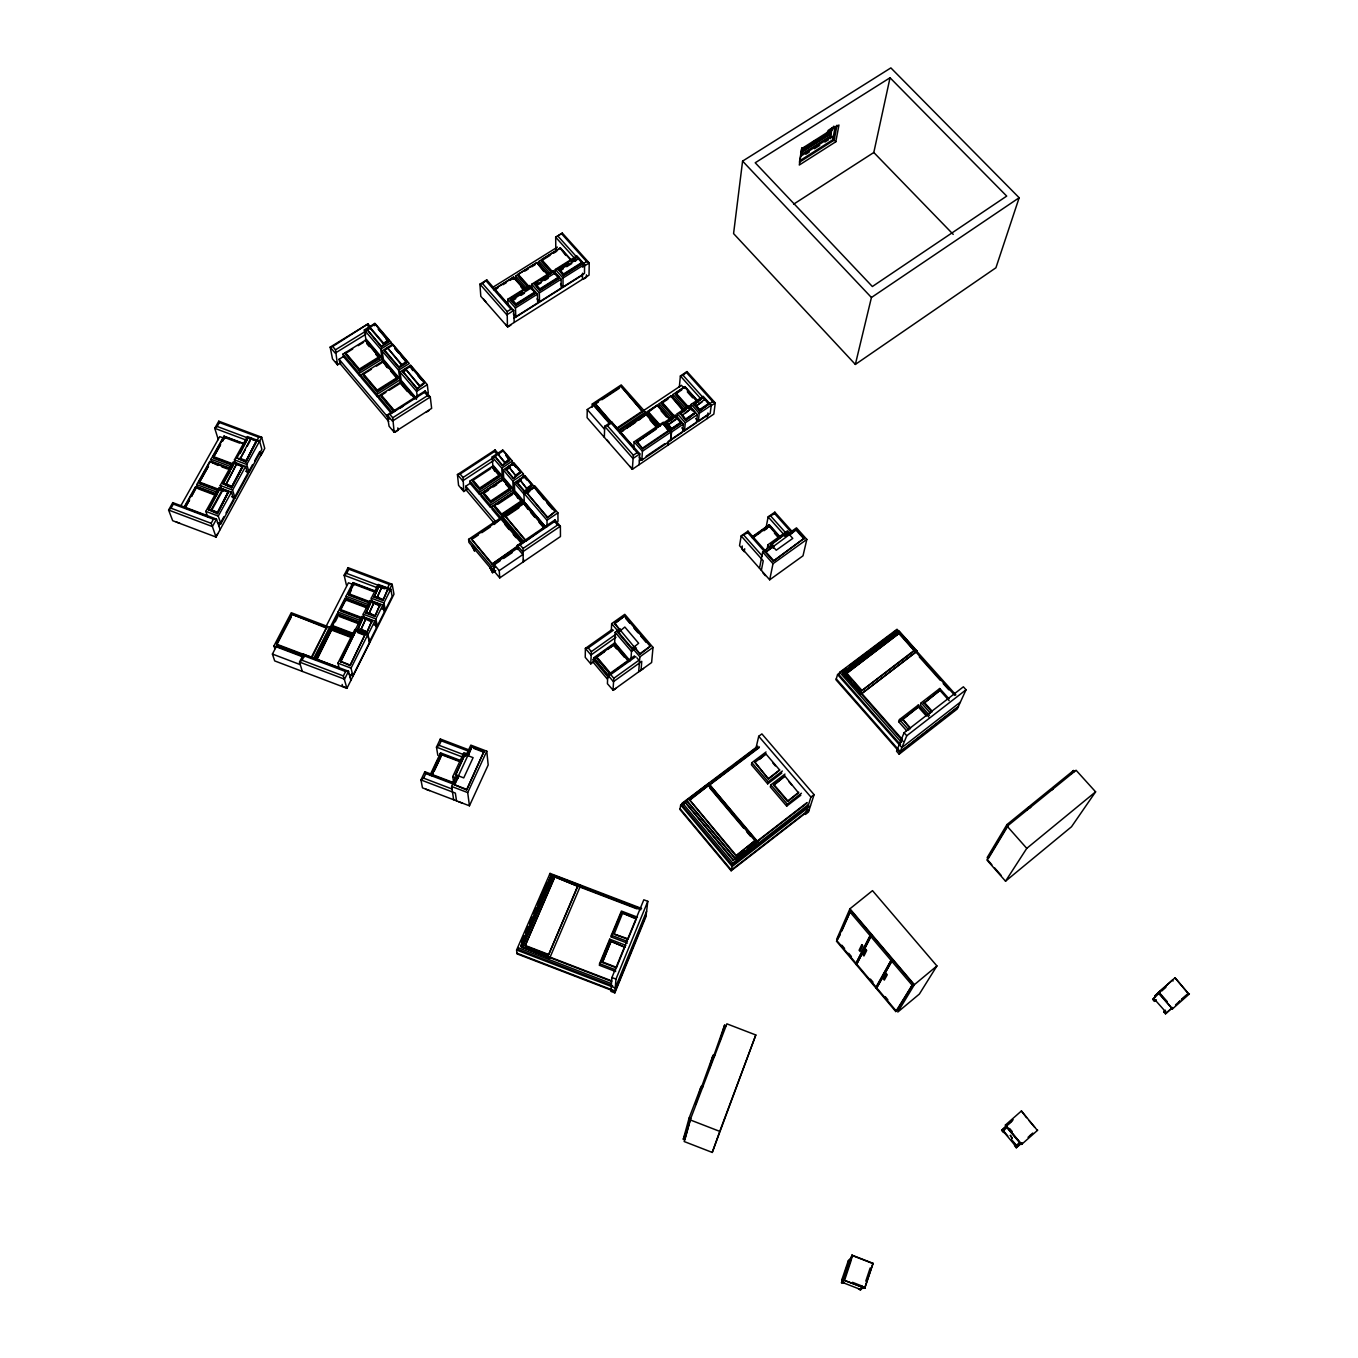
<?xml version="1.0" encoding="UTF-8"?>
<svg xmlns="http://www.w3.org/2000/svg" width="1358" height="1358" viewBox="0 0 1358 1358"><rect width="100%" height="100%" fill="white"/><g stroke="black" fill="none" stroke-linecap="round" stroke-linejoin="round"><path stroke-width="1.5" d="M563.298 268.833L559.92 270.955L559.903 269.919L578.542 258.224L575.147 261.381M578.542 258.224L582.175 262.264L581.971 264.114L563.349 275.827L557.934 268.748L576.573 257.069L571.497 261.296M582.446 279.307L582.514 273.23M555.049 274.01L555.32 269.444L576.912 255.915L584.585 264.454L584.483 273.399L563.044 286.928L560.498 284.077M577.812 886.265L554.675 876.81L525.054 945.966L548.513 954.997L577.812 886.265L554.675 876.81M586.435 274.825L586.401 277.338L583.482 279.171M610.082 423.255L594.057 405.04L587.233 409.539L587.114 417.687L632.336 469.308L713.833 414.088L715.259 402.936L687.012 371.583L680.375 375.979L679.306 387.336M592.224 407.264L592.292 403.988L621.234 384.908L645.356 412.102L645.135 415.361M611.304 422.881L594.991 403.377L620.946 386.266L642.673 411.763L616.736 429.06M590.764 663.892L591.358 651.619L588.252 647.936L585.383 648.394L585.23 657.323L590.764 663.892L594.057 661.55M605.651 650.482L593.225 659.326L593.14 662.195L607.23 678.949M629.739 661.414L614.308 643.2L593.65 657.866L609.046 677.353M596.535 656.678L610.811 673.619L628.313 661.074L614.037 644.235L596.535 656.678L596.485 658.206L609.436 673.585M604.344 437.344L604.683 426.31L611.524 421.761L639.805 453.895L639.109 464.708M620.946 386.266L642.673 411.763M657.136 427.074L645.984 414.496L619.995 432.761L623.441 430.452M611.287 631.351L611.643 623.628L624.782 614.342L653.011 647.41L651.619 662.534L612.984 690.339L613.816 678.287L610.693 674.57L607.79 674.994L607.416 683.702L613.205 690.305L616.379 688.031M619.893 630.333L614.529 623.152L624.476 616.125L650.227 646.289L640.212 654.2L633.439 646.238M614.308 643.2L613.952 645.78L616.549 648.835M791.51 532.506L774.739 513.731L774.824 512.17L768.136 516.889L766.235 526.734M620.148 628.771L615.174 632.302L614.665 642.589L629.45 660.022M615.666 971.547L599.489 965.317L599.574 963.671L609.725 939.159L625.885 945.372M631.826 648.886L638.65 643.268L624.833 627.04L618.026 632.624L631.826 648.886L635.204 646.459M624.935 946.679L616.413 967.864L602.392 962.482L610.947 941.315L624.884 947.239L610.947 941.315M632.336 469.308L633.337 455.219L607.416 425.716L604.683 426.31L632.947 458.529L639.805 453.895L637.14 452.655L611.236 423.187L611.524 421.761M633.711 448.972L634.135 441.825L663.298 422.219L671.582 431.538L670.767 440.518L641.825 460.107L639.092 456.984M624.476 616.125L614.478 623.95M636.851 442.165L663.077 423.645L668.883 431.199L642.741 448.836L636.851 442.165L656.033 429.264M609.623 940.839L609.725 939.159M641.825 460.107L642.419 451.229L634.135 441.825M642.741 448.836L636.919 441.231M645.984 414.496L639.007 420.046M627.328 943.131L611.219 936.969L611.338 935.272L621.387 911.048L637.445 917.193M630.927 659.598L631.487 651.5L615.174 632.302M670.648 420.59L657.17 405.448L648.089 411.508L647.953 413.375L658.732 425.495M614.139 934.083L628.143 938.853L636.512 918.466L622.609 913.153L614.139 934.083L628.092 939.43M764.605 551.688L747.834 532.76L747.952 531.165L741.179 535.935L739.533 545.661L769.68 579.815L803.002 555.812L806.839 539.415L796.484 527.855L784.652 536.308M611.915 977.522L610.879 991.357L614.851 992.885L645.95 916.718L647.8 901.322L643.811 899.794L611.915 977.522L615.972 979.084L614.851 992.885M657.17 405.448L648.021 412.442L660.158 426.106M683.057 409.047L671.158 395.755L659.19 403.75L659.003 406.076L670.869 419.401M638.684 671.837L639.873 656.831L631.809 647.342M640.212 654.2L614.529 623.152M683.159 409.76L671.039 396.18L662.008 402.206L661.855 404.09L673.958 417.67M641.044 670.139L641.757 661.346L613.426 681.682L607.79 674.994L634.458 655.897M663.077 423.645L668.883 431.199M622.609 913.153L634.712 918.381M675.69 419.741L668.085 424.867L677.303 417.789L681.122 422.066L680.731 423.696L671.599 429.858L666.014 422.559L675.147 416.414L681.037 423L671.887 429.162L666.014 422.559M337.497 364.861L332.506 358.919L330.164 347.139L332.693 346.494L335.494 349.804L337.497 364.861L341.062 362.654M671.039 396.18L681.733 409.182M667.864 445.237L668.204 441.384L707.739 414.614M698.131 401.272L684.924 386.572L673.008 394.516L672.804 396.859L684.67 410.133M671.293 432.234L670.563 440.281L682.616 432.116L683.43 424.036L675.367 414.988L663.23 423.153L671.293 432.234L683.43 424.036M671.599 429.858L671.684 428.924M671.887 429.162L668.153 423.934M698.284 402.002L684.805 386.979L675.843 392.971L675.673 394.855L687.776 408.385M675.062 417.347L675.147 416.414M425.122 390.951L424.562 392.343L427.43 395.704L430.282 397.011L392.428 421.099L387.268 414.971L389.865 414.36L392.734 417.755L394.176 432.302L431.64 408.368L430.282 397.011L425.122 390.951L387.268 414.971L389.067 426.225L394.176 432.302M676.861 417.806L677.235 413.732L689.304 405.618L697.367 414.614L696.45 422.745L684.466 430.859L681.801 427.855M677.218 418.722L677.303 417.789M685.603 420.42L694.787 413.341L685.603 420.42L680.019 413.138L689.117 407.01L692.512 410.812M682.089 415.429L691.273 408.385L695.092 412.645L685.909 419.707L680.019 413.138M684.805 386.979L696.841 401.425M463.791 491.545L458.563 485.349L457.442 474.587L460.124 474.027L463.061 477.49L463.791 491.545L467.169 489.321M507.434 326.718L480.8 296.316L479.934 284.178L482.514 283.499L507.179 311.576L507.434 326.718L589.033 275.148L589.219 262.96L562.314 233.084L555.677 237.209L555.812 249.6M684.466 430.859L685.298 422.762L677.235 413.732M685.909 419.707L682.191 414.496M689.015 407.96L689.117 407.01M517.517 549.481L517.313 545.424L520.063 544.898L523.068 548.445L523.186 561.94M690.73 408.452L691.171 404.361L703.172 396.298L711.236 405.261L710.217 413.426L698.301 421.489L695.635 418.519M691.273 408.385L685.128 413.392M693.853 404.701L703.003 397.673L693.853 404.701L699.523 411.016L708.655 403.988L699.523 411.016M700.151 397.996L680.375 375.979L683.125 375.368L709.012 404.158L705.158 399.031L696.026 406.059L702.035 402.002M698.301 421.489L699.234 413.358L691.171 404.361M710.285 406.297L715.259 402.936L712.695 401.662L699.845 410.303L696.128 405.108M705.057 399.982L705.158 399.031M707.263 418.536L707.942 412.968M742.588 161.11L733.575 233.593L855.353 364.419L995.923 267.781L1019.162 197.742L890.865 67.9L742.588 161.11L871.429 297.504L855.353 364.419M683.125 375.368L687.012 371.583M685.688 801.169L680.681 804.938L679.985 809.555L731.147 870.784L809.012 810.42M807.382 806.975L732.301 865.097L682.123 805.107L682.463 802.951L757.798 746.187M686.435 800.626L708.587 783.481L757.679 841.654L735.493 859.19L686.435 800.626L709.029 783.583M689.423 800.456L708.418 785.535L754.912 840.687L735.9 855.896L689.524 799.777L759.377 746.9M801.831 147.699L799.438 162.213L834.202 140.078L836.986 125.225M742.266 545.984L741.757 548.904L744.201 551.671L744.71 548.768M708.587 783.481L734.389 814.681M800.694 154.761L830.247 135.987L831.283 130.402M830.145 138.754L832.199 127.584M832.488 141.181L835.255 126.311M835.815 141.758L838.955 125.038L802.035 148.446L799.302 165.014L835.815 141.758L830.247 135.987M759.512 568.272L762.653 552.01L772.804 544.762M769.001 525.97L769.256 524.68L779.95 536.682M769.001 527.108L769.324 525.41L780.205 537.632M761.363 570.377L763.23 560.854L741.179 535.935L747.834 532.76M765.42 552.333L796.433 529.467L804.276 538.226L773.262 561.177L765.42 552.333L773.975 546.222M767.236 548.411L767.949 544.762L787.504 530.825L790.118 533.745M773.381 548.089L770.886 544.235L787.453 532.438L792.766 538.396L776.216 550.228L770.886 544.235M773.262 561.177L804.276 538.226M769.68 579.815L773.008 563.689L806.839 539.415M787.453 532.438L770.716 545.084M793.649 204.158L873.805 152.503L890.033 77.762L1006.702 196.095L872.362 286.521L755.218 162.773L890.033 77.762M791.103 534L796.433 529.467M766.031 751.976L751.874 762.687L751.398 764.775L767.677 783.855L781.801 773.075M755.863 748.648L758.715 736.291L761.889 733.897L814.087 794.651L808.485 812.033L805.396 814.444L810.913 797.095L814.087 794.651M754.929 762.313L768.475 779.068L779.662 770.003L765.946 753.979L754.929 762.313L768.475 779.068M733.218 859.648L685.467 802.612L733.065 860.276L744.965 850.566M732.301 865.097L732.777 863.094L808.061 804.836M731.147 870.784L732.149 866.506L810.471 805.837M735.9 855.896L754.912 840.687M735.493 859.19L757.679 841.654M520.063 544.898L554.59 521.523L554.964 519.91L560.379 526.242L560.464 536.546L499.744 577.897L491.715 568.323M765.946 753.979L759.478 759.445M767.677 783.855L768.204 781.818L782.361 771.021M784.975 774.077L770.835 784.873L770.292 786.91L786.689 806.126L800.796 795.245M773.721 785.213L784.907 776.114L798.521 792.902L787.521 801.373L773.721 785.213L784.907 776.114M689.134 1117.974L690.73 1118.585L684.839 1139.769L683.312 1139.175L689.134 1117.974L700.83 1087.334L702.426 1087.962M690.187 1119.909L684.177 1141.535L712.254 1152.433L755.812 1034.983L726.87 1023.83L690.187 1119.909L719.74 1131.367L712.254 1152.433M695.771 1104.224L697.588 1098.283M698.182 1096.738L700.83 1087.334M699.115 1093.801L712.78 1056.066L714.359 1056.677M709.911 1066.03L712.78 1056.066M709.148 1068.984L724.561 1025.188L726.14 1025.799M787.521 801.373L798.725 792.24M786.689 806.126L787.267 804.14L801.407 793.242M720.012 1040.72L724.561 1025.188M845.949 668.272L837.58 674.553L835.985 679.798L899.862 752.451L958.052 707.179M912.423 646.459L897.01 629.263L839.719 672.295L838.955 674.739L900.541 744.693M842.503 672.617L897.095 631.029L842.503 672.617L903.07 741.349M843.284 673.891L899.335 631.317L917.125 651.144L861.074 694.091L843.284 673.891L863.586 658.63M575.503 259.259L555.677 237.209L562.314 233.084M460.124 474.027L494.635 451.399L495.11 449.922L499.065 454.557M846.255 673.653L899.437 633.083L914.341 650.822L861.464 690.916L846.255 673.653L899.437 633.083M864.808 1288.097L873.058 1263.33L852.026 1255.148L843.488 1280.051L864.808 1288.097L843.488 1280.051M862.041 1285.873L860.802 1289.591L842.028 1282.258L846.407 1269.272M865.776 1281.137L870.172 1267.982M864.588 1288.301L873.058 1263.33M861.464 690.916L914.647 650.041M842.826 1280.356L841.773 1279.966L848.224 1260.92L850.702 1258.306L851.755 1258.713L849.259 1261.327L848.224 1260.92M847.664 1265.554L849.531 1259.986L848.631 1262.685M843.471 1278.455L847.969 1265.13M843.691 1279.847L852.026 1255.148M851.11 1260.631L844.914 1279.355L841.502 1282.767L844.625 1283.276M861.074 694.091L917.125 651.144M841.502 1282.767L842.418 1280.068M842.028 1282.258L842.945 1279.542M866.964 656.084L899.335 631.317M719.74 1131.367L755.812 1034.983M482.514 283.499L486.792 279.935L513.68 310.524L514.224 322.44M683.312 1139.175L686.282 1131.367M906.55 730.638L898.656 721.692L899.505 719.536L918.229 705.108L928.77 716.973M910.25 728.822L902.629 719.146L918.347 707.009L926.275 715.921M646.612 911.235L615.242 987.962L516.6 949.989L550.058 873.398L641.57 908.434M646.204 914.562L614.953 991.595L516.94 953.842L516.6 949.989M904.072 732.726L896.552 751.212L899.166 754.182L957.237 708.978L966.047 689.779L963.382 686.809L904.072 732.726L906.754 735.764L899.166 754.182M615.972 979.084L647.8 901.322M917.329 707.297L918.229 705.108M918.347 707.009L902.34 719.859M599.489 965.317L608.842 942.724M611.219 936.969L621.234 912.814M602.392 962.482L610.913 941.875M948.987 698.827L939.753 688.506L921.216 702.816L920.3 705.006L929.5 715.36M931.928 712.033L924.017 703.138L939.923 690.373L949.157 700.694M522.236 947.578L553.538 874.773L522.202 947.154L549.684 958.137L580.596 885.569L555.49 875.978M548.513 954.997L577.829 885.671M938.802 690.73L939.753 688.506M939.923 690.373L924.017 703.138M521.319 941.807L523.781 936.103M525.427 932.318L527.906 926.631M529.552 922.829L532.013 917.142M533.66 913.34L536.121 907.653M537.768 903.851L546.816 882.989M520.708 946.39L551.178 875.435L520.708 946.39L611.609 981.376M525.054 945.966L554.692 877.421M836.613 939.413L849.921 908.791L872.498 890.644L936.918 965.945L919.366 994.056L897.825 1012.016L914.375 984.669L936.918 965.945M836.562 941.298L850.787 910.488L870.902 934.168L855.71 963.993L836.562 941.298L840.195 934.745M841.824 931.011L850.787 910.488M453.487 782.615L424.85 771.717L420.963 779.95L422.474 787.861L469.444 805.803L488.184 764.978L486.775 751.195L470.836 745.118L465.59 756.389M466.592 790L483.923 751.551L471.837 746.951L454.319 784.669L466.592 790L483.923 751.551M469.444 805.803L467.695 792.597L486.775 751.195M454.421 785.365L457.935 777.828M468.425 755.218L471.837 746.951M453.861 783.77L452.774 776.555L463.893 752.671L469.07 754.641M455.473 774.739L464.894 754.522L473.11 757.645L463.74 777.896L455.473 774.739L458.885 776.708M455.575 775.452L464.894 754.522M454.523 779.153L452.757 782.972L431.555 774.875L441.401 753.996L441.622 755.404M453.657 799.777L451.62 786.469L456.848 775.197M434.492 770.58L440.722 757.306M468.731 749.82L440.315 739.007L436.478 747.138L437.819 755.32M456.526 800.864L455.354 793.089L420.963 779.95L423.645 778.168L425.801 773.585L424.85 771.717M463.044 757.255L436.478 747.138L439.143 745.338L441.265 740.823L440.315 739.007M429.909 775.469L440.552 752.875L461.601 760.887M431.878 772.753L438.074 759.58M441.503 754.709L431.691 775.571L441.503 754.709L458.749 761.261M855.71 963.993L870.902 934.168M856.389 964.808L871.615 935.017L891.9 958.884L876.844 986.706L875.655 987.673L856.389 964.808L871.615 935.017M332.693 346.494L367.984 323.9L370.513 326.854M304.311 656.746L276.523 646.204L272.415 654.047L274.689 660.905L346.918 688.336L393.973 594.21L392.156 584.279L348.021 567.661L344.151 575.232L346.443 585.264M346.918 688.336L343.353 675.928L345.56 671.514L348.531 671.259L350.839 680.477M349.176 674.298L352.893 675.724L351.026 668.136L367.933 634.407L354.896 629.484L337.904 663.145L339.381 668.866M350.024 677.235L351.892 673.534M373.756 624.68L377.337 626.038L384.229 612.237L382.82 605.057L370.208 600.304L363.214 614.172L363.995 617.72M381.734 608.757L385.299 610.098L392.156 596.417L390.815 589.134L378.237 584.415L371.294 598.165L372.041 601.764M352.893 675.724L369.631 642.215L367.933 634.407M389.101 590.357L392.156 584.279L389.288 584.432L387.166 588.659L346.68 573.399L344.151 575.232L376.811 587.539M350.008 665.641L364.996 634.627L355.728 631.114L340.485 661.329L350.008 665.641L364.996 634.627M366.032 618.348L360.905 629.688L366.032 618.348L372.024 620.606L366.762 632.641L357.85 629.263L362.959 617.941L372.041 622.117M374.112 602.273L369.02 613.561L374.112 602.273L380.087 604.531L374.842 616.515L365.964 613.154L371.057 601.883L380.087 606.058M382.141 586.333L377.083 597.554L382.141 586.333L388.099 588.574L382.888 600.491L374.044 597.164L379.086 585.977L386.164 588.625M366.762 632.641L372.024 620.606M374.842 616.515L380.087 604.531M382.888 600.491L388.099 588.574M367.78 635.086L374.791 621.098L362.128 616.311L355.083 630.299L367.78 635.086L369.308 642.096L376.268 628.194L374.791 621.098M377.337 626.038L375.86 618.942L382.82 605.057M385.299 610.098L383.907 602.918L390.815 589.134M340.688 662.11L355.728 631.114M357.85 629.263L362.959 617.941M365.964 613.154L371.057 601.883M374.044 597.164L379.086 585.977M326.633 627.447L311.338 657.323L276.472 644.099L292.004 614.325L326.633 627.447L311.559 658.121M313.511 658.732L329.587 627.243L291.257 612.73L273.943 645.916L274.842 648.7M360.057 622.982L336.869 614.223L329.807 628.041L351.128 636.121M359.666 622.134L338.465 614.122L337.955 612.085L344.983 598.352L368.086 607.077M367.662 606.279L346.545 598.301L346.052 596.23L353.012 582.616L376.047 591.307M314.92 659.258L330.996 627.786L352.791 636.019M353.98 635.154L332.54 627.04L332.133 625.427L337.463 615.004L358.885 623.101M362.06 619.163L340.688 611.083L340.298 609.453L345.594 599.099L366.932 607.162M370.072 603.275L348.785 595.245L348.395 593.599L353.657 583.329L374.91 591.341M315.226 659.615L330.317 630.061L329.587 627.243M335.205 621.845L337.87 616.634M348.785 595.245L351.399 590.119M351.994 637.038L331.793 629.399L316.533 659.292L338.719 667.712M316.753 660.09L331.793 629.399M303.547 654.183L304.311 655.863L302.07 660.26L299.507 662.076L344.576 679.187L348.531 671.259L303.547 654.183L299.507 662.076L302.325 671.412M346.68 573.399L348.836 569.189L348.021 567.661M326.124 626.293L348.412 582.786L352.333 584.263M303.819 655.184L276.726 644.897L291.274 617.007M875.655 987.673L891.9 958.884M876.334 988.488L892.613 959.733L913.051 983.803L896.942 1010.556L895.771 1011.54L876.334 988.488L892.613 959.733M220.081 529.654L216.499 519.112L172.772 502.63L168.596 510.048L172.687 520.708L216.041 537.055L262.739 451.62M217.348 522.507L220.862 523.832L233.949 500.05L231.437 492.139L219.079 487.505L205.805 511.372L207.842 517.228M231.573 496.689L235.087 498.013L248.005 474.519L245.611 466.473L233.321 461.856L220.217 485.451L221.507 489.423M245.628 471.192L249.108 472.516L261.873 449.311L259.599 441.129L247.377 436.546L234.442 459.836L235.681 463.876M217.331 512.934L228.433 491.392L222.576 489.186L211.135 509.827L217.331 512.934L228.433 491.392M172.772 502.63L173.349 504.073L171.023 508.198L168.596 510.048L212.391 526.564L211.152 523.322L213.427 519.18L216.499 519.112L212.391 526.564L216.041 537.055M217.314 513.714L228.399 492.19L219.707 488.914L208.266 509.522L217.314 513.714L228.399 492.19M231.641 487.76L242.607 466.49L233.966 463.231L222.661 483.584L231.641 487.76L242.607 466.49M254.914 440.45L248.039 437.887L236.886 457.986L245.798 462.144L258.733 437.225L261.687 437.242L264.759 448.412L260.838 455.524L259.751 451.62L254.625 460.905M245.798 462.144L256.628 441.095M220.862 523.832L218.248 516.074L231.437 492.139M235.087 498.013L232.574 490.102L245.611 466.473M249.108 472.516L246.732 464.453L259.599 441.129M218.825 525.953L223.934 516.651M225.988 512.934L252.588 464.623M215.854 536.885L217.653 533.609M211.458 510.727L221.914 491.817M225.818 484.772L236.835 463.485L242.929 466.592L231.658 486.979L225.818 484.772L236.835 463.485M245.832 461.33L256.696 440.281L245.832 461.33L240.026 459.157L245.085 450.024M247.122 446.358L250.161 440.875M231.658 486.979L242.658 465.675M258.716 442.623L261.687 437.242L218.774 421.201L214.751 428.313L218.298 439.585M208.572 510.421L219.707 488.914M223.985 482.65L230.147 471.566M232.184 467.865L233.966 463.231M240.213 453.436L248.039 437.887M240.026 459.157L250.907 438.108L251.179 439.058M184.382 506.636L195.62 486.622L216.38 494.431M196.214 488.031L191.444 496.536L195.892 487.115L216.822 494.991M224.596 437.463L222.559 441.078L224.579 437.463L239.619 443.098M181.174 505.193L219.741 436.631L223.544 438.057M216.38 493.939L197.555 486.86L196.757 484.585L209.879 461.228L230.521 468.968M230.47 468.544L211.763 461.533L210.999 459.225L223.968 436.139L242.624 443.132M195.892 487.115L184.433 507.536L207.367 516.193M218.468 490.781L199.49 483.652L198.862 481.835L210.184 461.669L230.996 469.478M232.574 465.37L213.715 458.308L213.104 456.458L224.291 436.529L243.099 443.574M246.002 440.026L214.751 428.313L217.161 426.463L219.402 422.508L218.774 421.201M1006.957 824.578L987.181 857.594L988.2 858.748L1008.043 825.783L1006.957 824.578L1028.855 806.788L1029.924 807.993M895.771 1011.54L913.051 983.803M1007.178 826.241L986.893 859.97L1005.531 881.189L1071.513 826.75L1095.6 791.833L1076.062 770.241L1007.178 826.241L1026.767 848.36L1005.531 881.189M896.857 1010.063L896.263 1011.048L837.869 941.773M1026.682 810.336L1028.855 806.788M1071.275 773.992L1073.516 770.512L1074.585 771.684M828.278 130.792L826.19 133.967L827.48 135.715L833.761 126.192M830.519 129.231L827.209 134.272L801.339 150.67M833.761 127.126L828.516 135.053L800.643 152.741M849.005 1260.547L852.501 1256.863M846.679 1267.625L845.576 1270.884M841.773 1279.966L844.218 1277.505L845.27 1277.912M1005.361 1125.103L1021.64 1144.387L1005.361 1125.103L1021.42 1110.963L1037.393 1130.433M1004.224 1131.74L1003.426 1132.521L1001.644 1130.399L1006.872 1125.273M1021.42 1110.963L1026.529 1117.651M1003.121 1131.197L1006.855 1127.547L1019.519 1142.536L1015.665 1146.067L1003.121 1131.197L1003.901 1130.501M1155.369 996.942L1154.656 996.127L1159.511 991.493L1160.241 992.291M1175.026 977.794L1188.98 994.311L1175.026 977.794L1158.068 992.732L1172.446 1008.943L1189.404 993.92M1156.303 999.777L1154.47 1001.372L1152.704 999.386L1159.528 992.885L1167.286 1001.644M1154.47 1001.372L1155.522 1000.388M858.205 1288.572L860.242 1290.1L863.909 1286.773M1015.326 1144.896L1014.494 1145.643L1016.293 1147.765L1021.793 1142.876M1171.02 1008.892L1165.487 1013.815L1163.704 1011.812L1164.757 1010.844M1016.293 1147.765L1021.708 1142.825M1030.315 1135.339L1031.163 1134.575M1165.487 1013.815L1172.463 1007.483M1178.574 1002.221L1179.661 1001.236M1181.477 999.624L1187.52 994.141L1181.511 999.471M1172.446 1008.943L1158.459 992.342M1015.665 1146.067L1016.446 1145.371L1011.438 1139.413M1175.502 1004.92L1179.983 1000.948M1028.04 1137.342L1032.742 1133.064M1021.64 1144.387L1037.716 1130.145M1163.704 1011.812L1165.52 1010.199M1008.451 1123.881L1013.17 1119.722M1001.644 1130.399L1011.812 1121.385M1154.656 996.127L1172.378 980.17L1173.091 980.985M1161.667 991.034L1165.945 987.266M1152.704 999.386L1154.538 997.774M1026.767 848.36L1095.6 791.833M1073.516 770.512L1052.06 787.946L1053.129 789.134M958.476 706.279L900.218 751.602L836.256 678.864M809.266 809.606L731.317 870.02L680.12 808.74M906.754 735.764L966.047 689.779M960.378 702.12L901.865 747.596L837.58 674.553M748.326 847.969L807.059 802.544M733.065 860.276L744.812 851.194M748.156 848.597L806.856 803.206M898.656 721.692L901.763 719.299M928.006 699.064L931.096 696.688M768.645 778.389L779.662 770.003M773.432 784.517L778.134 780.918M712.373 781.054L730.723 767.236M734.05 764.724L757.408 747.121M682.123 805.107L685.467 802.595M708.859 785.569L759.207 747.613M849.293 665.76L867.728 651.908M871.072 649.396L889.507 635.561M892.851 633.049L896.195 630.536M640.382 670.75L643.505 668.492M610.693 674.57L635.85 656.542M640.263 653.419L650.227 646.289M639.873 656.831L653.011 647.41M613.816 678.287L638.973 660.226L636.885 657.764M631.487 651.5L636.461 647.953M610.387 647.121L615.547 643.454M598.097 656.321L604.463 651.789M607.637 649.531L614.003 644.999L624.374 657.255M752.519 536.546L769.256 524.68M751.992 537.462L768.696 525.631L778.677 536.953M591.358 651.619L616.515 633.779M752.196 537.564L769.324 525.41M757.306 534.254L765.657 528.33M753.758 537.191L760.616 532.336M764.028 529.909L769.171 526.259M763.875 530.757L767.287 528.33M615.972 637.275L590.968 655.014L585.383 648.394L612.051 629.518M783.277 533.881L768.136 516.889L774.739 513.731M588.252 647.936L613.409 630.129M522.898 542.877L501.34 517.415L468.595 539.33L468.883 542.334L491.732 569.596L495.161 567.271M523.068 548.445L557.595 525.037L560.379 526.242L522.728 551.806L517.313 545.424L554.964 519.91M492.581 572.72L490.051 567.797L492.581 572.72L495.755 570.547M499.744 577.897L499.235 570.632L522.847 554.573L517.449 548.191L493.837 564.198L494.397 571.514M547.121 526.598L546.985 520.233L557.9 512.849L534.814 485.892L523.882 493.175L524.256 501.849M639.346 460.905L642.741 458.614M646.136 456.305L664.809 443.676M491.902 564.147L521.421 543.268L500.881 518.994L471.294 538.82L491.902 564.147L517.992 546.493M541.01 530.01L544.388 527.736L523.849 503.631L505.261 516.074L525.852 541.163L537.632 532.302M491.732 569.596L491.494 566.676L500.117 560.82M503.563 558.494L512.187 552.638M642.792 447.919L668.968 430.265M671.972 428.245L681.122 422.066M685.994 418.773L695.092 412.645M699.947 409.369L708.978 403.275M673.195 427.906L680.816 422.762M633.337 455.219L637.14 452.655M642.419 451.229L671.582 431.538M685.298 422.762L697.367 414.614M699.234 413.358L711.236 405.261M871.429 297.504L1019.162 197.742M547.376 517.737L555.099 511.626L534.39 487.437L526.632 492.614L547.376 517.737L555.099 511.626M665.929 423.492L673.551 418.366M679.934 414.071L685.994 409.997M501.815 515.819L501.696 514.071L521.455 500.847L514.258 492.411L494.499 505.566L494.618 507.332L501.815 515.819L521.557 502.613L521.455 500.847M521.557 541.876L502.749 519.656L502.545 516.6L524.273 502.07L545.831 527.345M506.687 514.75L501.408 518.281L491.851 507.009L514.75 491.749L524.307 502.952M510.218 512.39L519.028 506.483M473.127 538.515L478.339 535.018M481.818 532.692L490.51 526.853M493.989 524.528L500.881 518.994M505.312 516.94L518.824 507.909M497.843 504.259L512.679 494.397M526.972 488.014L531.996 484.653L524.731 476.183L519.707 479.527L527.006 488.914L519.707 479.527M642.724 410.829L616.77 428.143L594.991 403.377M643.607 410.557L681.444 385.316L684.228 388.405M531.759 485.74L524.324 491.63L531.996 484.653M618.111 430.282L645.356 412.102M618.993 431.284L646.238 413.104L658.46 426.887M526.666 493.514L529.773 491.443M661.923 403.139L674.06 416.753L661.923 403.156L667.949 399.133M681.733 389.916L675.758 393.922L687.878 407.451M626.904 428.143L635.544 422.372M514.292 482.803L524.918 475.741L534.56 486.979L523.933 494.074L514.292 482.803L514.699 490.628L545.814 527.125M524.324 491.63L517.075 483.142L521.506 479.255M517.075 483.142L520.063 481.156M490.781 502.816L490.662 501.051L510.421 487.912L503.258 479.493L483.499 492.581L483.635 494.363L490.781 502.816L510.523 489.678L510.421 487.912M607.416 425.716L611.236 423.187M490.544 507.451L490.374 505.261L513.29 490.017L503.767 478.865L480.868 494.023L481.055 496.247L490.544 507.451L513.392 492.241L513.29 490.017M479.595 494.516L502.443 479.391L502.307 477.15L492.835 466.049L469.936 481.105L470.14 483.346L479.595 494.516L479.408 492.292L469.936 481.105M485.213 492.394L488.507 490.204M493.429 486.928L496.739 484.755M515.836 474.994L520.861 471.667L513.63 463.231L508.605 466.541L515.887 475.894L508.605 466.541M520.623 472.754L513.205 478.61L520.861 471.667M512.815 481.055L523.441 474.01L513.85 462.806L503.224 469.834L503.699 477.744L513.222 488.897L512.815 481.055L503.224 469.834M594.974 404.311L598.437 402.036M601.883 399.761L619.18 388.354M502.375 451.433L494.906 456.339L502.154 465.658L509.606 460.752L505.974 455.626M501.747 468.103L512.373 461.092L502.833 449.939L492.207 456.916L492.767 464.911L502.239 476.013L501.747 468.103L492.207 456.916M513.205 478.61L505.94 469.257L513.63 463.231M505.991 470.174L510.472 467.22M499.438 475.011L499.557 476.811L479.815 489.865L479.663 488.065L499.438 475.011L492.292 466.643L494.804 471.243M499.506 475.911L479.747 488.965L472.618 480.545L490.73 468.629M479.408 492.292L502.307 477.15M493.531 460.6L462.722 480.834L457.442 474.587L495.11 449.922M494.719 523.815L466.15 489.983L465.794 486.215L471.039 482.752M504.752 462.043L497.554 453.623L504.803 462.959L509.776 458.732L502.596 450.33L502.647 451.246M502.154 465.658L509.776 458.732M463.061 477.49L495.857 455.965M426.089 412.374L429.213 410.371M805.786 154.235L809.249 152.028M814.477 148.701L819.689 145.391M824.9 142.081L828.38 139.874M392.734 417.755L427.43 395.704M799.658 160.838L834.457 138.703M417.042 389.05L424.579 382.192L410.235 365.387L410.371 366.371L402.596 371.26L417.042 389.05L424.409 383.346M828.278 130.334L831.792 128.11M417.415 397.707L416.6 391.41L427.278 384.654L410.676 365.2L399.999 371.905L401.204 380.393L416.312 398.183M801.441 149.312L804.938 147.105M811.914 142.692L815.394 140.485M800.999 152.181L828.889 134.493M389.865 414.36L424.562 392.343M399.982 408.215L403.292 406.11M800.796 156.187L832.115 136.275M513.273 313.851L515.819 316.737L537.666 302.953L537.445 294.126L529.756 285.452L507.756 299.252L508.011 304.531M537.004 298.896L539.533 301.765L561.194 288.1L561.126 279.205L553.453 270.615L531.657 284.28L531.81 289.594M514.037 318.247L582.497 275.029M510.947 325.037L507.943 326.938L505.685 324.358M419.52 385.4L405.193 368.561L419.656 386.368L424.579 382.192M396.977 377.66L397.249 379.595L377.439 392.055L377.117 390.136L396.977 377.66L382.871 361.041L386.996 367.509M515.768 304.701L534.763 292.768L534.78 293.786L515.819 305.72L515.921 303.92L534.933 291.97L531.301 287.879L512.289 299.795L512.339 300.814L515.785 298.641M558.664 277.049L558.494 278.865L539.703 290.697L539.856 288.881L558.664 277.049L555.032 272.975L536.223 284.79L536.24 285.808M563.349 275.827L563.536 273.993L582.175 262.264M539.669 289.678L558.477 277.847M563.349 274.791L581.971 263.079M534.933 291.97L534.967 292.988L515.972 304.939L510.37 298.573L529.365 286.674L525.936 289.848M582.175 263.299L563.553 275.012L557.934 268.748M507.179 311.576L510.981 309.183L513.68 310.524L506.84 314.835L479.934 284.178L486.792 279.935M582.565 267.136L589.219 262.96L586.622 261.602L582.921 263.927L558.274 236.513M416.482 399.371L401.391 381.598L377.371 396.774L376.981 394.397L399.965 379.934L383.618 360.668L359.649 375.759L343.455 356.543L342.997 354.099L365.981 339.907L382.209 359.021L382.583 361.449M515.819 316.737L515.446 307.977L537.445 294.126M539.533 301.765L539.33 292.938L561.126 279.205M563.044 286.928L562.993 278.034L584.585 264.454M385.927 392.343L380.953 395.467L393.871 410.778M389.22 390.255L400.797 382.956L411.135 395.127M401.476 364.199L387.251 347.495L401.612 365.183L406.517 361.041L392.292 344.355L392.445 345.356M406.517 361.041L406.517 363.18L399.014 367.882L398.879 366.898L406.653 362.026L395.025 348.378M534.271 283.584L553.079 271.804L558.681 278.067L539.873 289.899L534.271 283.584L539.703 290.697M515.819 305.72L510.421 299.592L522.49 292.021M534.305 284.62L537.717 282.464M541.129 280.325L553.079 271.804M557.951 269.784L568.102 263.418M398.573 370.225L409.25 363.52L392.768 344.202L382.09 350.839L383.431 359.446L399.795 378.729L398.573 370.225L382.09 350.839M520.98 295.399L524.426 293.226M537.955 284.739L541.367 282.583M544.796 280.444L548.208 278.305M566.693 266.694L571.769 263.52M402.732 372.245L405.736 370.361M399.014 367.882L384.806 351.179L384.654 350.194L390.764 346.392M379.205 356.73L379.51 358.682L359.683 371.023L359.344 369.087L379.205 356.73L365.183 340.213L379.357 357.697L359.514 370.055L345.509 353.453M492.479 287.54L557.442 247.105M359.649 375.759L359.225 373.348L382.209 359.021M497.911 287.913L494.465 290.035L494.414 289.033L513.273 277.287L524.816 290.34M528.466 287.862L518.23 276.285L518.145 274.248L536.817 262.62L548.36 275.589M551.552 272.72L541.689 261.653L541.638 259.599L560.141 248.09L571.429 260.668M493.582 289.661L513.731 277.117L524.629 289.441M525.223 289.237L515.701 278.492L515.599 275.946L537.225 262.467L548.123 274.706M548.649 274.554L539.143 263.876L539.075 261.33L560.498 247.971L571.395 260.108M503.037 284.705L506.466 282.566M509.878 280.444L513.307 278.305M524.969 271.04L528.364 268.918M531.742 266.813L535.154 264.691M550.058 255.389L541.672 260.634L551.535 271.702M553.419 253.301L556.797 251.213M371.43 369.223L363.163 374.384L377.286 391.104L397.113 378.627L390.697 371.073M376.404 366.134L383.007 362.009L388.15 368.052M383.567 343.167L369.427 326.582L369.597 327.584L383.72 344.168L383.567 343.167L388.609 340.043L374.485 323.476L374.638 324.477L366.864 329.281L381.123 346.85L388.626 342.199L388.473 341.197L378.22 329.162M381.123 346.85L388.609 340.043M380.664 349.176L391.342 342.539L374.978 323.374L364.317 329.943L365.777 338.668L382.022 357.799L380.664 349.176L364.317 329.943M347.308 352.333L352.74 349.006M358.139 345.662L363.554 342.318M388.744 421.472L339.873 363.384L339.093 359.242L344.355 355.983M367.033 330.283L370.021 328.432M335.494 349.804L366.694 330.605M365.828 334.255L335.205 353.114L330.164 347.139L367.984 323.9M219.402 422.508L258.733 437.225M217.161 426.463L248.65 438.261M253.097 439.771L256.951 441.214M239.738 458.223L245.56 460.413M237.107 464.419L242.929 466.592M210.999 459.225L231.641 466.965M236.886 457.986L245.526 461.228M234.442 459.836L246.732 464.453M213.104 456.458L231.997 463.536M218.044 465.421L210.184 461.669M221.829 466.846L227.499 468.968M225.53 483.855L231.386 486.062M222.661 483.584L231.352 486.86M220.217 485.451L232.574 490.102M228.721 492.309L222.576 489.186M198.862 481.835L223.476 491.138M196.757 484.585L217.518 492.394M198.115 488.744L215.226 495.178M211.135 509.827L217.025 512.051M208.266 509.522L217.008 512.815M205.805 511.372L218.248 516.074M348.836 569.189L389.288 584.432M173.349 504.073L213.427 519.18M171.023 508.198L211.152 523.322M379.255 586.809L384.552 588.812M373.144 591.443L353.827 584.161L348.582 594.414L369.885 602.46M376.913 596.722L383.041 599.795L373.874 596.332M371.294 598.165L383.907 602.918M374.282 603.105L378.763 604.802M348.395 593.599L369.716 601.645M346.052 596.23L369.155 604.955M367.101 607.977L345.781 599.93L340.502 610.268L361.873 618.348M368.85 612.73L375.012 615.819L365.794 612.339M363.214 614.172L375.86 618.942M340.298 609.453L361.686 617.551M337.955 612.085L361.143 620.844M339.602 616.549L359.072 623.916M360.719 628.89L366.898 631.962L357.663 628.465M357.765 632.624L363.316 634.729M332.133 625.427L353.623 633.558M353.793 634.356L332.337 626.242L337.463 615.004M326.837 628.245L292.004 614.325M331.997 630.214L352.18 637.836M458.681 801.746L462.501 803.206M176.251 521.947L179.884 523.322M340.485 661.329L349.804 664.86M337.904 663.145L351.026 668.136M304.311 655.863L345.56 671.514M273.943 645.916L302.902 656.916M302.07 660.26L343.353 675.928M272.415 654.047L300.271 664.622M473.653 748.343L483.991 752.281M441.265 740.823L469.681 751.619M439.143 745.338L463.774 754.709M440.247 753.758L460.566 761.295M346.392 687.776L342.657 686.35L342.148 684.449M452.774 776.555L457.986 778.541M425.801 773.585L454.404 784.483M454.319 784.669L466.507 789.304M451.62 786.469L467.695 792.597M423.645 778.168L452.265 789.083M549.549 874.077L553.504 875.587M557.476 877.115L569.358 881.665M575.3 883.939L640.67 908.96M578.457 885.874L640.84 909.741M425.699 789.151L429.518 790.628M578.457 886.485L636.868 908.841M611.338 935.272L627.481 941.45M602.426 961.922L616.447 967.32M599.574 963.671L615.802 969.918M525.02 945.389L548.496 954.436M526.598 948.122L611.66 980.849M522.202 947.154L549.684 958.137M610.828 983.362L517.873 947.578L518.026 949.395L612.679 985.84M516.872 953.163L615.004 990.95M701.237 1086.281L702.833 1086.892M713.171 1054.996L714.766 1055.624M851.822 1255.352L872.838 1263.534M852.518 1282.325L862.007 1286.026M873.805 152.503L953.231 234.391M561.974 234.221L586.622 261.602M686.825 372.907L712.695 401.662M1052.365 789.745L1051.296 788.557L1029.636 806.16L1030.705 807.365M565.794 255.406L560.141 248.09M687.318 391.868L692.699 397.86M915.224 649.582L955.862 694.906M899.132 631.911L916.888 651.721M693.955 403.767L699.845 410.303M913.985 649.871L954.81 695.398M899.149 633.863L914.341 650.822M919.315 656.916L940.415 680.443M943.216 683.583L948.852 689.847M675.843 392.971L687.98 406.517M796.246 530.333L804.089 539.075M673.008 394.516L686.214 409.284M559.903 269.919L563.536 273.993M774.824 512.17L792.716 532.183M555.32 269.444L562.993 278.034M541.638 259.599L552.944 272.262M771.021 516.363L786.401 533.592M539.075 261.33L549.973 273.552M662.008 402.206L674.145 415.82M543.896 271.549L536.817 262.62M659.19 403.75L671.073 417.093M774.433 533.219L778.507 537.785M924.323 702.409L932.233 711.303M669.222 418.349L657.323 404.99L645.288 413.036L657.17 426.446M661.142 410.914L666.523 416.974M921.216 702.816L930.434 713.188M767.949 544.762L770.563 547.698M536.223 284.79L539.856 288.881M648.089 411.508L660.226 425.173M531.657 284.28L539.33 292.938M650.092 420.148L655.676 426.429M747.952 531.165L765.861 551.365M765.589 551.484L773.432 560.345M534.967 292.988L531.301 287.879M518.145 274.248L530.978 288.728M518.179 275.267L528.449 286.844M762.653 552.01L773.008 563.689M515.599 275.946L526.497 288.252M744.065 535.425L762.245 555.965M1153.74 998.402L1166.539 1012.847M520.997 286.996L523.577 289.899M902.629 719.146L910.539 728.109M899.505 719.536L908.757 729.993M762.907 572.872L765.369 575.656M846.492 672.906L861.719 690.17M842.741 671.87L851.008 681.241M853.758 684.364L901.984 739.075M843.454 673.33L861.261 693.531M512.289 299.795L515.921 303.92M839.719 672.295L901.508 742.453M507.756 299.252L515.446 307.977M494.414 289.033L496.977 291.953M499.54 294.873L507.247 303.632M620.029 431.844L633.965 447.699M486.334 281.14L510.981 309.183M592.292 403.988L608.367 422.27M987.996 860.344L991.883 864.791M994.48 867.745L1000.982 875.146M587.233 409.539L604.599 429.315M483.584 299.133L485.825 301.68M606.958 439.958L609.301 442.623M630.163 466.456L632.522 469.155M758.715 736.291L810.913 797.095M772.634 762.687L775.367 765.878M788.862 781.631L791.629 784.856M506.245 455.439L509.827 459.649M513.68 464.13L520.895 472.567M532.03 485.553L524.731 476.183M544.083 499.625L534.39 487.437M546.833 502.833L552.366 509.284M515.819 467.135L513.409 464.317L513.46 465.234M524.494 477.269L526.921 480.104M494.635 451.399L496.604 453.691M554.59 521.523L557.595 525.037M526.632 492.614L547.342 516.872M494.906 456.339L502.087 464.759M505.94 469.257L513.154 477.71M517.025 482.243L524.29 490.73M773.89 784.534L787.708 800.711M523.882 493.175L546.985 520.233M751.874 762.687L768.204 781.818M770.835 784.873L787.267 804.14M625.783 618.518L629.857 623.271M633.914 628.041L637.971 632.794M640.687 635.968L646.102 642.317M378.492 328.992L388.761 341.028M410.371 366.371L423.39 381.632M394.754 348.548L398.624 353.097M401.204 356.136L406.382 362.196M417.908 375.708L421.812 380.291M386.062 339.194L388.626 342.199M412.832 370.581L410.099 366.541M492.36 467.542L499.744 476.217M503.309 480.392L510.489 488.795L490.73 501.934L483.567 493.463M514.309 493.294L521.506 501.73L501.747 514.954L494.567 506.449M527.99 509.335L523.849 503.631M530.723 512.543L534.831 517.347M538.939 522.168L543.03 526.989M505.753 484.093L510.523 489.678M517.958 498.403L514.258 492.411M367.356 325.173L370.174 328.466M366.864 329.281L380.97 345.849M384.654 350.194L398.879 366.898M402.596 371.26L416.906 388.082M399.999 371.905L416.6 391.41M611.643 623.628L619.706 633.117M618.06 631.826L631.877 648.089M849.921 908.791L914.375 984.669M1029.245 1120.859L1034.677 1127.242M414.886 398.743L400.661 382.005L400.933 383.924L407.383 391.528M849.548 911.473L869.68 935.187M870.393 936.018L890.661 959.902M891.374 960.751L911.812 984.822M366.796 343.693L369.325 346.697M375.691 354.183L379.51 358.682M505.261 516.074L525.801 540.314M479.663 488.065L472.533 479.646L472.686 481.445L479.815 489.865M483.499 492.581L490.662 501.051M494.499 505.566L501.696 514.071M502.545 516.6L524.103 542.063M480.868 494.023L490.374 505.261M500.185 518.841L492.02 509.199L491.851 507.009M505.057 524.731L509.148 529.569M513.256 534.424L515.989 537.666M1009.571 1128.464L1012.27 1131.655M465.794 486.215L495.823 521.761M461.533 487.912L463.842 490.645M1002.442 1129.618L1007.772 1135.95M1011.778 1140.686L1017.108 1147.018M359.344 369.087L345.322 352.469L345.713 354.438L359.683 371.023M377.117 390.136L363.01 373.416L363.333 375.351L377.439 392.055M395.025 411.355L380.8 394.499L381.123 396.417L394.024 411.712M737.105 817.906L757.543 842.13M709.657 787.844L743.828 828.363M746.561 831.588L750.651 836.46M841.841 945.202L844.574 948.444M848.682 953.299L851.415 956.541M870.41 979.084L872.99 982.123M885.297 996.721L887.877 999.794M342.997 354.099L359.225 373.348M376.981 394.397L360.617 375.012L361.058 377.422L377.371 396.774M392.326 412.594L378.39 396.078L378.78 398.454L391.427 413.46M596.501 657.442L610.777 674.366M593.65 657.866L609.097 676.216M593.225 659.326L608.639 677.642M339.093 359.242L389.474 419.113M335.681 361.686L337.887 364.317M392.717 429.535L394.991 432.234L398.149 430.214L397.809 427.906M493.837 564.198L499.235 570.632M471.294 538.82L491.851 563.315M689.524 799.777L736.036 855.268M468.595 539.33L491.494 566.676M686.503 800.117L735.595 858.714M472.974 545.95L475.656 549.141M682.463 802.951L732.777 863.094M680.681 804.938L732.149 866.506M224.291 436.529L224.885 438.396M223.968 436.139L224.681 438.481M336.869 614.223L337.378 616.243M344.983 598.352L345.475 600.406M345.594 599.099L345.984 600.745M353.012 582.616L353.487 584.704M353.657 583.329L354.014 584.992M440.552 752.875L440.722 753.945M374.367 324.664L374.519 325.665M383.618 360.668L383.991 363.112M391.342 342.539L391.851 346.001M401.391 381.598L401.73 383.991M399.965 379.934L400.321 382.328M427.278 384.654L428.296 393.056M492.835 466.049L493.005 468.306M503.258 479.493L503.377 481.292M512.373 461.092L512.577 465.064M514.75 491.749L514.869 493.956M521.421 543.268L521.472 544.134M523.577 559.445L523.679 561.533M510.37 298.573L510.421 299.592M513.273 277.287L513.358 279.324M523.441 474.01L523.611 477.948M550.058 873.398L550.109 875.401M557.9 512.849L558.002 521.37M861.787 944.659L859.105 950.26L860.14 951.483L862.822 945.898L861.787 944.659M865.623 949.208L862.907 954.759L863.943 955.981L866.676 950.447L865.623 949.208M886.197 973.499L883.277 978.846L884.33 980.086L887.249 974.755L886.197 973.499M189.526 499.931L185.723 506.738L189.526 499.931M208.436 466.252L199.185 482.752L218.163 489.882L199.185 482.752L208.436 466.252M220.522 444.711L214.428 455.575L220.522 444.711M1010.352 1135.407L1012.202 1138.259L1010.352 1135.407M232.286 464.453L213.41 457.374L232.286 464.453M474.383 549.09L472.024 546.272L474.587 551.212L474.383 549.09"/></g></svg>
